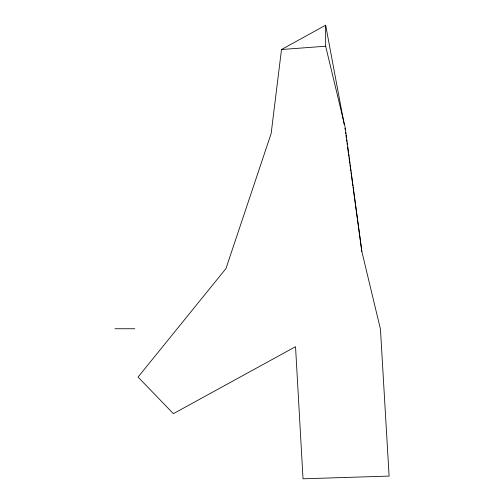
<?xml version="1.0" encoding="UTF-8"?>
<svg xmlns="http://www.w3.org/2000/svg" width="504" height="504" viewBox="0 0 504 504"><rect width="100%" height="100%" fill="white"/><g stroke="black" fill="none" stroke-linecap="round" stroke-linejoin="round"><path stroke-width="0.76" d="M344.207 124.412L325.653 25.2L281.497 49.518L271.146 133.547L225.962 268.556L138.052 377.061L173.395 413.671L295.533 346.676L303.03 478.8L389.107 476.085L380.444 329.131L361.841 251.49L353.102 187.519M281.497 49.518L325.653 46.223L345.215 127.619L361.841 251.49M114.893 328.747L134.763 328.747M344.925 128.255L345.215 129.799M345.536 132.136L345.75 133.699M345.964 135.255L346.279 137.598M346.494 139.154L346.815 141.498M347.029 143.054L347.243 144.617M347.558 146.96L348.308 152.416M348.522 153.978L348.837 156.316M349.051 157.878L349.801 163.34M350.009 164.903L350.33 167.24M350.545 168.802L350.866 171.139M351.08 172.702L352.888 185.963M325.653 25.2L325.653 46.223"/></g></svg>
